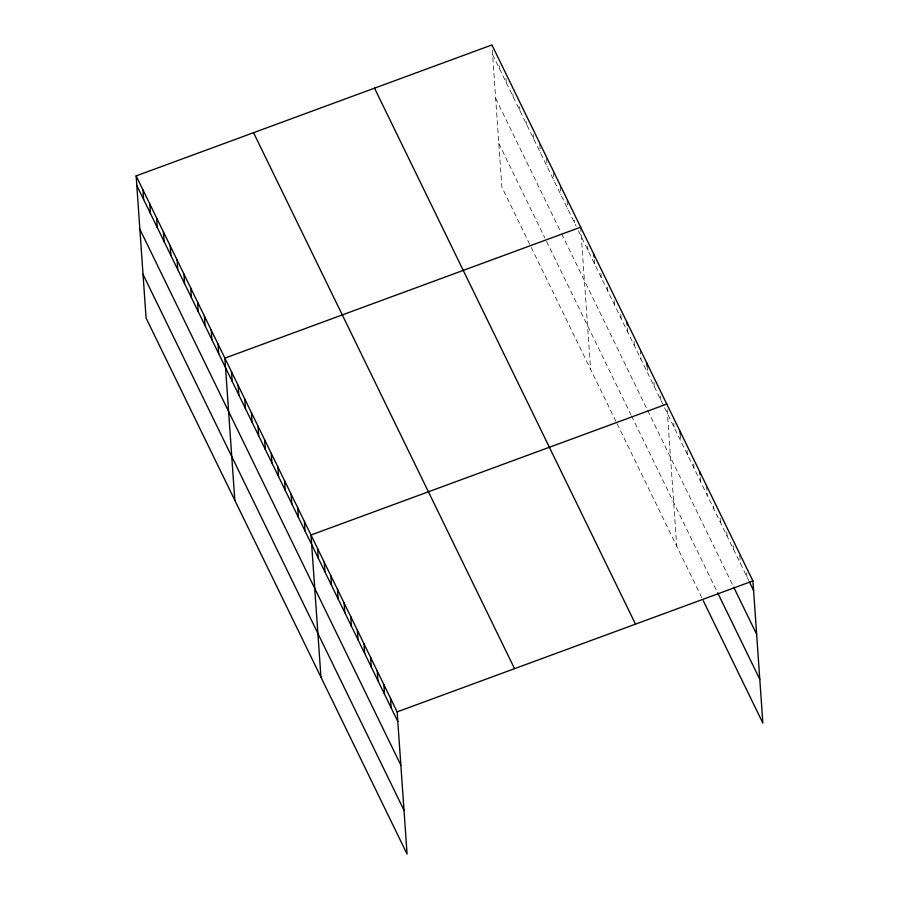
<?xml version="1.0" encoding="UTF-8"?>
<svg xmlns="http://www.w3.org/2000/svg" width="899" height="899" viewBox="0 0 899 899"><rect width="100%" height="100%" fill="white"/><g stroke="black" fill="none" stroke-linecap="round" stroke-linejoin="round"><path stroke-width="0.67" stroke-dasharray="4.5 3.37" d="M492.596 54.558L576.214 226.267M578.495 230.942L748.766 580.63M495.652 98.306L561.077 232.639M561.639 233.807L647.033 409.169M647.628 410.405L733.157 586.036M498.81 143.368L544.884 237.988M546.592 241.494L630.907 414.664M631.514 415.9L717.638 592.767M615.905 421.294L501.867 187.116L491.933 44.95M617.107 423.777L702.029 598.172M746.676 572.809L746.968 576.922M739.765 555.088L740.338 563.313M733.427 545.592L733.708 549.716M726.797 531.994L727.089 536.107M720.178 518.386L720.459 522.499M713.649 506.148L713.84 508.89M706.535 485.685L707.21 495.293M700.299 477.571L700.591 481.684M693.68 463.963L693.961 468.076M687.05 450.354L687.342 454.478M680.228 434.003L680.712 440.87M673.801 423.148L674.081 427.261M667.17 409.539L676.733 546.221M660.551 395.931L660.832 400.055M653.921 382.333L654.214 386.446M647.111 365.983L647.583 372.838M640.29 349.632L640.965 359.24M634.053 341.519L634.334 345.632M627.423 327.91L627.716 332.023M620.793 314.302L621.085 318.415M614.174 300.693L614.455 304.817M607.544 287.096L607.836 291.209M600.925 273.487L601.206 277.6M594.295 259.878L594.587 263.991M587.676 246.27L587.957 250.394M580.664 227.177L590.609 369.354M574.315 220.019L574.506 222.772M567.112 200.522L567.685 208.748M560.279 186.498L560.852 194.735M553.458 172.484L554.031 180.71M546.626 158.46L547.21 166.697M539.805 144.447L540.378 152.684M533.264 134.547L533.557 138.66M526.533 121.904L526.724 124.646M519.611 106.509L519.903 110.622M512.88 93.867L513.082 96.609M505.957 78.471L506.249 82.584M499.237 65.829L499.428 68.571"/><path stroke-width="1.35" d="M136.142 175.901L397.133 711.884L407.067 854.05L146.088 318.077L136.142 175.901L491.933 44.95L752.913 580.923L762.858 723.099L703.232 600.644M580.664 227.177L224.874 358.139L234.819 500.305M666.788 404.056L311.009 535.006L320.943 677.183M397.133 711.884L752.913 580.923M749.373 581.867L753.587 590.531M733.764 587.272L756.643 634.278M717.638 592.767L759.801 679.352M374.523 88.169L635.503 624.142M253.552 132.692L514.543 668.665M136.817 185.509L397.808 721.481M139.873 229.256L400.864 765.229M143.02 274.33L404.011 810.302M699.916 472.076L700.107 474.829M680.037 431.262L680.228 434.003M646.909 363.241L647.111 365.983M627.041 322.415L627.232 325.168M593.913 254.395L594.104 257.136M390.503 698.276L391.177 707.884M383.884 684.667L384.547 694.275M377.254 671.059L377.928 680.667M370.635 657.461L371.298 667.058M364.005 643.853L364.679 653.461M357.386 630.244L358.049 639.852M350.756 616.647L351.43 626.243M344.126 603.038L344.8 612.646M337.507 589.429L338.181 599.037M330.877 575.821L331.551 585.429M324.258 562.223L324.932 571.82M317.628 548.615L318.302 558.223M304.379 521.409L305.053 531.006M297.76 507.8L298.423 517.397M291.13 494.192L291.804 503.8M284.5 480.583L285.174 490.191M277.881 466.986L278.555 476.582M271.251 453.377L271.925 462.985M264.632 439.768L265.306 449.376M258.002 426.16L258.676 435.768M251.383 412.562L252.046 422.159M244.753 398.954L245.427 408.562M238.134 385.345L238.797 394.953M231.504 371.748L232.178 381.345M218.052 344.115L218.727 353.723M211.231 330.102L211.894 339.71M204.399 316.088L205.073 325.685M197.578 302.064L198.252 311.672M190.745 288.051L191.42 297.648M183.924 274.026L184.598 283.635M177.103 260.013L177.766 269.621M170.271 246L170.945 255.597M163.449 231.976L164.112 241.584M156.617 217.963L157.291 227.559M149.796 203.938L150.47 213.546M142.963 189.925L143.638 199.533"/></g></svg>
